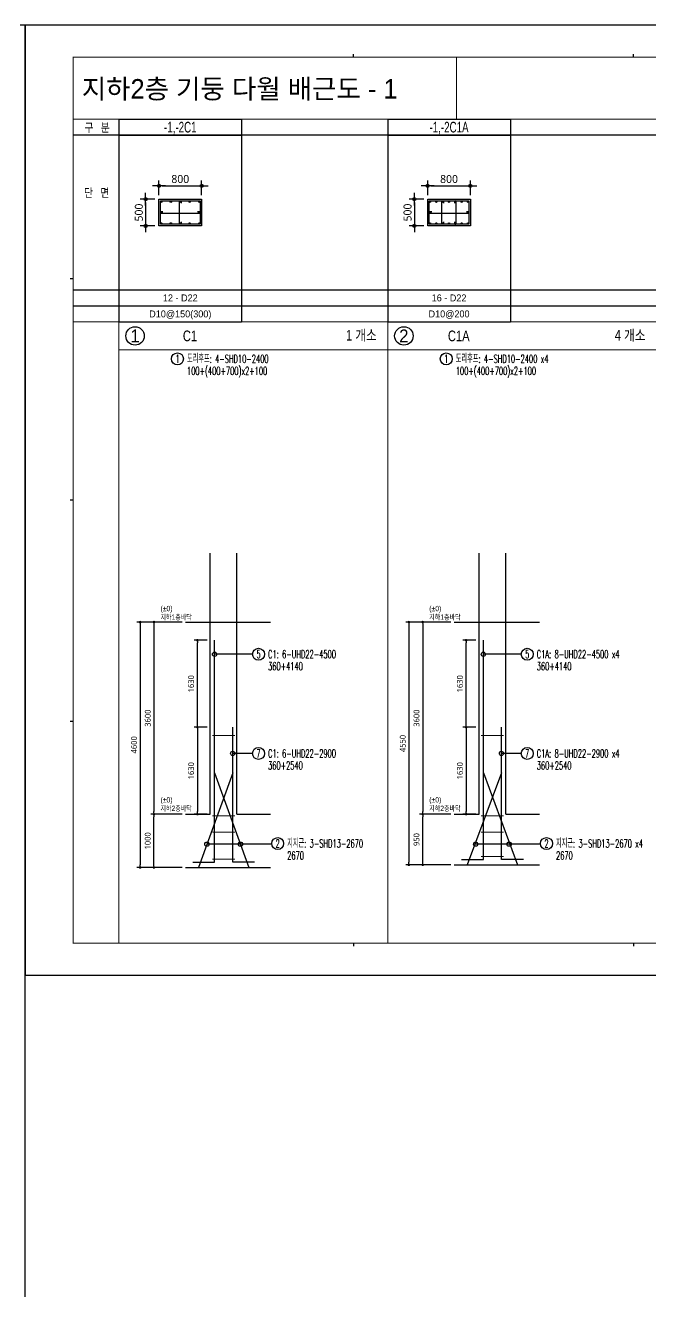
# Model space of a CAD drawing. Header units: millimetres. Extents: x 321717 to 696608, y -514806 to -16026.
# Drawn here: x 471464 to 483185, y -432936 to -409205 of the extents above; entities that cross this region are included whole.
import ezdxf
from ezdxf.enums import TextEntityAlignment as Align

# ---------------------------------------------------------------- set-up
doc = ezdxf.new("R2010")
doc.units = ezdxf.units.MM
doc.header["$LTSCALE"] = 65
doc.layers.get('Defpoints').update_dxf_attribs({"color": 145})
for name, color, linetype in [('254', 254, 'Continuous'), ('AMAC-NO', 5, 'Continuous'), ('BAR', 2, 'Continuous'), ('BAR1', 2, 'Continuous'), ('DIM', 7, 'Continuous'), ('LEAD7', 7, 'Continuous'), ('LEAD8', 8, 'Continuous'), ('LINE', 7, 'Continuous'), ('XDIM', 7, 'Continuous'), ('XSTRUCT', 2, 'Continuous'), ('XTAG', 7, 'Continuous'), ('기둥', 4, 'Continuous')]:
    doc.layers.add(name, color=color, linetype=linetype)
for name, color, linetype, lineweight in [('Main Bar', 7, 'Continuous', 0), ('TEXT', 3, 'Continuous', 9), ('XTITLE', 22, 'Continuous', 0)]:
    doc.layers.add(name, color=color, linetype=linetype, lineweight=lineweight)
doc.styles.add('ROMANS', font='malgun_0.ttf')
doc.styles.add('XRebar', font='Romans.shx', dxfattribs={"bigfont": 'whgtxt.shx'})
doc.styles.add('돋음', font='Dotum.ttf')
doc.styles.add('맑은고딕', font='malgun_0.ttf')
doc.dimstyles.new('60(SUB-1.8)', dxfattribs={"dimscale": 60, "dimtxt": 1.8, "dimasz": 0.8, "dimexe": 1, "dimexo": 1, "dimgap": 1, "dimtad": 1, "dimdec": 0, "dimzin": 0, "dimdsep": 46, "dimtxsty": 'ROMANS', "dimblk": 'DOT', "dimcen": 1, "dimdle": 2, "dimclrd": 6, "dimclre": 6, "dimclrt": 7, "dimazin": 0, "dimtfac": 1, "dimtdec": 0, "dimtix": 1, "dimtmove": 2, "dimatfit": 3, "dimldrblk": 'DIMDOT', "dimfxl": 1, "dimtolj": 1, "dimtzin": 0, "dimarcsym": 0})
doc.dimstyles.new('DIM_30', dxfattribs={"dimscale": 30, "dimtxt": 3, "dimasz": 1.2, "dimexe": 2, "dimexo": 1.5, "dimgap": 1, "dimtad": 1, "dimdec": 0, "dimdsep": 46, "dimtxsty": '맑은고딕', "dimblk1": 'DIMDOT', "dimblk2": 'DIMDOT', "dimsah": 1, "dimcen": 1, "dimdle": 2, "dimclrd": 7, "dimclre": 7, "dimclrt": 3, "dimadec": 0, "dimazin": 0, "dimtfac": 1, "dimtdec": 0, "dimtix": 1, "dimtmove": 2, "dimatfit": 3, "dimldrblk": 'DIMDOT', "dimfxl": 1, "dimtolj": 1, "dimarcsym": 0})

# ---------------------------------------------------------------- blocks, each defined once
blk = doc.blocks.new('dhs_sheet2e')
at = {"color": 7}
for p, q in [((20500.6, 57331.7), (20500.6, 57531.5)), ((38004.8, 57331.7), (38004.8, 57531.5)), ((2996.4, 43498.2), (2796.7, 43498.2)), ((2996.4, 29664.7), (2796.7, 29664.7)), ((2996.4, 15831.2), (2796.7, 15831.2)), ((20500.6, 1997.6), (20500.6, 1797.9)), ((38004.8, 1997.6), (38004.8, 1797.9))]:
    blk.add_line(p, q, dxfattribs=at)
blk.add_lwpolyline([(84000, 0), (84000, 59329.4), (0, 59329.4), (0, 0)], close=True, dxfattribs=at)
at = {"color": 30, "const_width": 64.9}
blk.add_lwpolyline([(81003.6, 57331.7), (2996.4, 57331.7), (2996.4, 1997.6), (81003.6, 1997.6)], close=True, dxfattribs=at)
blk = doc.blocks.new('zdfgarse')
at = {"color": 255, "xscale": 0.25, "yscale": 0.25, "zscale": 0.25}
blk.add_blockref('dhs_sheet2e', (0, 0), dxfattribs=at)
blk = doc.blocks.new('_Dot')
at = {"color": 0, "linetype": 'ByBlock', "lineweight": -2}
blk.add_line((-0.5, 0), (-1, 0), dxfattribs=at)
at = {"color": 0, "linetype": 'ByBlock', "const_width": 0.5}
blk.add_lwpolyline([(-0.25, 0, 1), (0.25, 0, 1)], format="xyb", close=True, dxfattribs=at)
blk = doc.blocks.new('*D244')
at = {"layer": 'Defpoints', "color": 0, "linetype": 'Continuous', "transparency": 16777216}
for p in [(474464, -420388), (473616, -424988), (474464, -424988)]:
    blk.add_point(p, dxfattribs=at).dxf.unprotected_set("ltscale", 0)
at = {"layer": 'XDIM', "color": 6, "linetype": 'Continuous', "lineweight": -2, "transparency": 16777216}
for p, q in [((474404, -420388), (473556, -420388)), ((473616, -420436), (473616, -424940)), ((474404, -424988), (473556, -424988))]:
    blk.add_line(p, q, dxfattribs=at).dxf.unprotected_set("ltscale", 0)
at = {"layer": 'XDIM', "color": 6, "linetype": 'Continuous', "lineweight": -2, "transparency": 16777216, "xscale": 48, "yscale": 48, "zscale": 48}
for p, rotation in [((473616, -420388), 90), ((473616, -424988), 270)]:
    blk.add_blockref('_Dot', p, dxfattribs=dict(at, rotation=rotation)).dxf.unprotected_set("ltscale", 0)
at = {"layer": 'XDIM', "color": 7, "linetype": 'Continuous', "transparency": 16777216, "insert": (473500, -422688), "char_height": 108, "attachment_point": 5, "rotation": 90, "style": 'ROMANS'}
blk.add_mtext('\\A1;4600', dxfattribs=at).dxf.unprotected_set("ltscale", 0)
blk = doc.blocks.new('DIMDOT')
at = {"layer": 'DIM', "linetype": 'Continuous'}
blk.add_line((-2, 0), (2, 0), dxfattribs=at)
for radius in [0.5, 0.25]:
    blk.add_circle((0, 0), radius, dxfattribs=at)
blk = doc.blocks.new('*D245')
at = {"layer": 'Defpoints', "color": 0, "linetype": 'Continuous', "transparency": 16777216}
for p in [(474464, -420388), (473875, -423988), (474464, -423988)]:
    blk.add_point(p, dxfattribs=at).dxf.unprotected_set("ltscale", 0)
at = {"layer": 'XDIM', "color": 6, "linetype": 'Continuous', "lineweight": -2, "transparency": 16777216}
for p, q in [((474404, -420388), (473815, -420388)), ((473875, -420436), (473875, -423940)), ((474404, -423988), (473815, -423988))]:
    blk.add_line(p, q, dxfattribs=at).dxf.unprotected_set("ltscale", 0)
at = {"layer": 'XDIM', "color": 6, "linetype": 'Continuous', "lineweight": -2, "transparency": 16777216, "xscale": 48, "yscale": 48, "zscale": 48}
for p, rotation in [((473875, -420388), 90), ((473875, -423988), 270)]:
    blk.add_blockref('_Dot', p, dxfattribs=dict(at, rotation=rotation)).dxf.unprotected_set("ltscale", 0)
at = {"layer": 'XDIM', "color": 7, "linetype": 'Continuous', "transparency": 16777216, "insert": (473759, -422188), "char_height": 108, "attachment_point": 5, "rotation": 90, "style": 'ROMANS'}
blk.add_mtext('\\A1;3600', dxfattribs=at).dxf.unprotected_set("ltscale", 0)
blk = doc.blocks.new('*D246')
at = {"layer": 'Defpoints', "color": 0, "linetype": 'Continuous', "transparency": 16777216}
for p in [(473875, -423988), (474464, -423988), (474464, -424988)]:
    blk.add_point(p, dxfattribs=at).dxf.unprotected_set("ltscale", 0)
at = {"layer": 'XDIM', "color": 6, "linetype": 'Continuous', "lineweight": -2, "transparency": 16777216}
for p, q in [((474404, -423988), (473815, -423988)), ((473875, -424940), (473875, -424036)), ((474404, -424988), (473815, -424988))]:
    blk.add_line(p, q, dxfattribs=at).dxf.unprotected_set("ltscale", 0)
at = {"layer": 'XDIM', "color": 6, "linetype": 'Continuous', "lineweight": -2, "transparency": 16777216, "xscale": 48, "yscale": 48, "zscale": 48}
for p, rotation in [((473875, -423988), 90), ((473875, -424988), 270)]:
    blk.add_blockref('_Dot', p, dxfattribs=dict(at, rotation=rotation)).dxf.unprotected_set("ltscale", 0)
at = {"layer": 'XDIM', "color": 7, "linetype": 'Continuous', "transparency": 16777216, "insert": (473758, -424488), "char_height": 108, "attachment_point": 5, "rotation": 90, "style": 'ROMANS'}
blk.add_mtext('\\A1;1000', dxfattribs=at).dxf.unprotected_set("ltscale", 0)
blk = doc.blocks.new('*D247')
at = {"layer": 'Defpoints', "color": 0, "linetype": 'Continuous', "transparency": 16777216}
for p in [(474931, -422358), (474688, -423988), (474931, -423988)]:
    blk.add_point(p, dxfattribs=at).dxf.unprotected_set("ltscale", 0)
at = {"layer": 'XDIM', "color": 6, "linetype": 'Continuous', "lineweight": -2, "transparency": 16777216}
for p, q in [((474871, -422358), (474628, -422358)), ((474688, -422406), (474688, -423940)), ((474871, -423988), (474628, -423988))]:
    blk.add_line(p, q, dxfattribs=at).dxf.unprotected_set("ltscale", 0)
at = {"layer": 'XDIM', "color": 6, "linetype": 'Continuous', "lineweight": -2, "transparency": 16777216, "xscale": 48, "yscale": 48, "zscale": 48}
for p, rotation in [((474688, -422358), 90), ((474688, -423988), 270)]:
    blk.add_blockref('_Dot', p, dxfattribs=dict(at, rotation=rotation)).dxf.unprotected_set("ltscale", 0)
at = {"layer": 'XDIM', "color": 7, "linetype": 'Continuous', "transparency": 16777216, "insert": (474571, -423173), "char_height": 108, "attachment_point": 5, "rotation": 90, "style": 'ROMANS'}
blk.add_mtext('\\A1;1630', dxfattribs=at).dxf.unprotected_set("ltscale", 0)
blk = doc.blocks.new('*D248')
at = {"layer": 'Defpoints', "color": 0, "linetype": 'Continuous', "transparency": 16777216}
for p in [(474688, -420728), (474931, -420728), (474931, -422358)]:
    blk.add_point(p, dxfattribs=at).dxf.unprotected_set("ltscale", 0)
at = {"layer": 'XDIM', "color": 6, "linetype": 'Continuous', "lineweight": -2, "transparency": 16777216}
for p, q in [((474871, -420728), (474628, -420728)), ((474688, -422310), (474688, -420776)), ((474871, -422358), (474628, -422358))]:
    blk.add_line(p, q, dxfattribs=at).dxf.unprotected_set("ltscale", 0)
at = {"layer": 'XDIM', "color": 6, "linetype": 'Continuous', "lineweight": -2, "transparency": 16777216, "xscale": 48, "yscale": 48, "zscale": 48}
for p, rotation in [((474688, -420728), 90), ((474688, -422358), 270)]:
    blk.add_blockref('_Dot', p, dxfattribs=dict(at, rotation=rotation)).dxf.unprotected_set("ltscale", 0)
at = {"layer": 'XDIM', "color": 7, "linetype": 'Continuous', "transparency": 16777216, "insert": (474571, -421543), "char_height": 108, "attachment_point": 5, "rotation": 90, "style": 'ROMANS'}
blk.add_mtext('\\A1;1630', dxfattribs=at).dxf.unprotected_set("ltscale", 0)
blk = doc.blocks.new('A$C74EF247C')
at = {"layer": 'LINE', "color": 7, "linetype": 'Continuous'}
for p, q in [((0, 0), (0, -3800)), ((0, 0), (2300, 0)), ((2300, 0), (2300, -3800)), ((0, -300), (2300, -300)), ((0, -3800), (2300, -3800))]:
    blk.add_line(p, q, dxfattribs=at)
at = {"layer": 'LINE', "color": 4, "linetype": 'Continuous'}
for p, q in [((0, -3200), (2300, -3200)), ((0, -3500), (2300, -3500))]:
    blk.add_line(p, q, dxfattribs=at)
blk = doc.blocks.new('*D122')
at = {"layer": 'Defpoints', "color": 0, "transparency": 16777216}
for p in [(532530, -127319), (532280, -127819), (532530, -127819)]:
    blk.add_point(p, dxfattribs=at)
at = {"layer": 'DIM', "color": 7, "lineweight": -2, "transparency": 16777216}
for p, q in [((532455, -127319), (532180, -127319)), ((532280, -127379), (532280, -127759)), ((532455, -127819), (532180, -127819))]:
    blk.add_line(p, q, dxfattribs=at)
at = {"layer": 'DIM', "color": 7, "lineweight": -2, "transparency": 16777216, "xscale": 60, "yscale": 60, "zscale": 60}
for p, rotation in [((532280, -127319), 90), ((532280, -127819), 270)]:
    blk.add_blockref('DIMDOT', p, dxfattribs=dict(at, rotation=rotation))
at = {"layer": 'DIM', "color": 3, "transparency": 16777216, "insert": (532153, -127569), "char_height": 150, "attachment_point": 5, "rotation": 90, "style": '맑은고딕'}
blk.add_mtext('\\A1;500', dxfattribs=at)
blk = doc.blocks.new('*D123')
at = {"layer": 'Defpoints', "color": 0, "transparency": 16777216}
for p in [(533330, -127069), (532530, -127319), (533330, -127319)]:
    blk.add_point(p, dxfattribs=at)
at = {"layer": 'DIM', "color": 7, "lineweight": -2, "transparency": 16777216}
for p, q in [((532530, -127244), (532530, -126969)), ((532590, -127069), (533270, -127069)), ((533330, -127244), (533330, -126969))]:
    blk.add_line(p, q, dxfattribs=at)
at = {"layer": 'DIM', "color": 7, "lineweight": -2, "transparency": 16777216, "xscale": 60, "yscale": 60, "zscale": 60, "rotation": 180}
blk.add_blockref('DIMDOT', (532530, -127069), dxfattribs=at)
at = {"layer": 'DIM', "color": 7, "lineweight": -2, "transparency": 16777216, "xscale": 60, "yscale": 60, "zscale": 60}
blk.add_blockref('DIMDOT', (533330, -127069), dxfattribs=at)
at = {"layer": 'DIM', "color": 3, "transparency": 16777216, "insert": (532930, -126942), "char_height": 150, "attachment_point": 5, "style": '맑은고딕'}
blk.add_mtext('\\A1;800', dxfattribs=at)
blk = doc.blocks.new('ST')
at = {"layer": 'BAR'}
blk.add_circle((0, 0), 14.5, dxfattribs=at)
blk = doc.blocks.new('A$C08B0344F')
at = {"layer": 'BAR'}
blk.add_hatch(color=256, dxfattribs=at).paths.add_polyline_path([(14.5, 0, 1), (-14.5, 0, 1)])
at = {"layer": 'BAR', "rotation": 270}
blk.add_blockref('ST', (0, 0), dxfattribs=at)
blk = doc.blocks.new('*D134')
at = {"layer": 'Defpoints', "color": 0, "transparency": 16777216}
for p in [(534830, -121191), (534580, -121691), (534830, -121691)]:
    blk.add_point(p, dxfattribs=at)
at = {"layer": 'DIM', "color": 7, "lineweight": -2, "transparency": 16777216}
for p, q in [((534755, -121191), (534480, -121191)), ((534580, -121251), (534580, -121631)), ((534755, -121691), (534480, -121691))]:
    blk.add_line(p, q, dxfattribs=at)
at = {"layer": 'DIM', "color": 7, "lineweight": -2, "transparency": 16777216, "xscale": 60, "yscale": 60, "zscale": 60}
for p, rotation in [((534580, -121191), 90), ((534580, -121691), 270)]:
    blk.add_blockref('DIMDOT', p, dxfattribs=dict(at, rotation=rotation))
at = {"layer": 'DIM', "color": 3, "transparency": 16777216, "insert": (534453, -121441), "char_height": 150, "attachment_point": 5, "rotation": 90, "style": '맑은고딕'}
blk.add_mtext('\\A1;500', dxfattribs=at)
blk = doc.blocks.new('*D135')
at = {"layer": 'Defpoints', "color": 0, "transparency": 16777216}
for p in [(535630, -120941), (534830, -121191), (535630, -121191)]:
    blk.add_point(p, dxfattribs=at)
at = {"layer": 'DIM', "color": 7, "lineweight": -2, "transparency": 16777216}
for p, q in [((534830, -121116), (534830, -120841)), ((534890, -120941), (535570, -120941)), ((535630, -121116), (535630, -120841))]:
    blk.add_line(p, q, dxfattribs=at)
at = {"layer": 'DIM', "color": 7, "lineweight": -2, "transparency": 16777216, "xscale": 60, "yscale": 60, "zscale": 60, "rotation": 180}
blk.add_blockref('DIMDOT', (534830, -120941), dxfattribs=at)
at = {"layer": 'DIM', "color": 7, "lineweight": -2, "transparency": 16777216, "xscale": 60, "yscale": 60, "zscale": 60}
blk.add_blockref('DIMDOT', (535630, -120941), dxfattribs=at)
at = {"layer": 'DIM', "color": 3, "transparency": 16777216, "insert": (535230, -120814), "char_height": 150, "attachment_point": 5, "style": '맑은고딕'}
blk.add_mtext('\\A1;800', dxfattribs=at)
blk = doc.blocks.new('*D249')
at = {"layer": 'Defpoints', "color": 0, "linetype": 'Continuous', "transparency": 16777216}
for p in [(479501, -420388), (478653, -424938), (479501, -424938)]:
    blk.add_point(p, dxfattribs=at).dxf.unprotected_set("ltscale", 0)
at = {"layer": 'XDIM', "color": 6, "linetype": 'Continuous', "lineweight": -2, "transparency": 16777216}
for p, q in [((479441, -420388), (478593, -420388)), ((478653, -420436), (478653, -424890)), ((479441, -424938), (478593, -424938))]:
    blk.add_line(p, q, dxfattribs=at).dxf.unprotected_set("ltscale", 0)
at = {"layer": 'XDIM', "color": 6, "linetype": 'Continuous', "lineweight": -2, "transparency": 16777216, "xscale": 48, "yscale": 48, "zscale": 48}
for p, rotation in [((478653, -420388), 90), ((478653, -424938), 270)]:
    blk.add_blockref('_Dot', p, dxfattribs=dict(at, rotation=rotation)).dxf.unprotected_set("ltscale", 0)
at = {"layer": 'XDIM', "color": 7, "linetype": 'Continuous', "transparency": 16777216, "insert": (478538, -422663), "char_height": 108, "attachment_point": 5, "rotation": 90, "style": 'ROMANS'}
blk.add_mtext('\\A1;4550', dxfattribs=at).dxf.unprotected_set("ltscale", 0)
blk = doc.blocks.new('*D250')
at = {"layer": 'Defpoints', "color": 0, "linetype": 'Continuous', "transparency": 16777216}
for p in [(479501, -420388), (478912, -423988), (479501, -423988)]:
    blk.add_point(p, dxfattribs=at).dxf.unprotected_set("ltscale", 0)
at = {"layer": 'XDIM', "color": 6, "linetype": 'Continuous', "lineweight": -2, "transparency": 16777216}
for p, q in [((479441, -420388), (478852, -420388)), ((478912, -420436), (478912, -423940)), ((479441, -423988), (478852, -423988))]:
    blk.add_line(p, q, dxfattribs=at).dxf.unprotected_set("ltscale", 0)
at = {"layer": 'XDIM', "color": 6, "linetype": 'Continuous', "lineweight": -2, "transparency": 16777216, "xscale": 48, "yscale": 48, "zscale": 48}
for p, rotation in [((478912, -420388), 90), ((478912, -423988), 270)]:
    blk.add_blockref('_Dot', p, dxfattribs=dict(at, rotation=rotation)).dxf.unprotected_set("ltscale", 0)
at = {"layer": 'XDIM', "color": 7, "linetype": 'Continuous', "transparency": 16777216, "insert": (478796, -422188), "char_height": 108, "attachment_point": 5, "rotation": 90, "style": 'ROMANS'}
blk.add_mtext('\\A1;3600', dxfattribs=at).dxf.unprotected_set("ltscale", 0)
blk = doc.blocks.new('*D251')
at = {"layer": 'Defpoints', "color": 0, "linetype": 'Continuous', "transparency": 16777216}
for p in [(478912, -423988), (479501, -423988), (479501, -424938)]:
    blk.add_point(p, dxfattribs=at).dxf.unprotected_set("ltscale", 0)
at = {"layer": 'XDIM', "color": 6, "linetype": 'Continuous', "lineweight": -2, "transparency": 16777216}
for p, q in [((479441, -423988), (478852, -423988)), ((478912, -424890), (478912, -424036)), ((479441, -424938), (478852, -424938))]:
    blk.add_line(p, q, dxfattribs=at).dxf.unprotected_set("ltscale", 0)
at = {"layer": 'XDIM', "color": 6, "linetype": 'Continuous', "lineweight": -2, "transparency": 16777216, "xscale": 48, "yscale": 48, "zscale": 48}
for p, rotation in [((478912, -423988), 90), ((478912, -424938), 270)]:
    blk.add_blockref('_Dot', p, dxfattribs=dict(at, rotation=rotation)).dxf.unprotected_set("ltscale", 0)
at = {"layer": 'XDIM', "color": 7, "linetype": 'Continuous', "transparency": 16777216, "insert": (478796, -424463), "char_height": 108, "attachment_point": 5, "rotation": 90, "style": 'ROMANS'}
blk.add_mtext('\\A1;950', dxfattribs=at).dxf.unprotected_set("ltscale", 0)
blk = doc.blocks.new('*D252')
at = {"layer": 'Defpoints', "color": 0, "linetype": 'Continuous', "transparency": 16777216}
for p in [(479968, -422358), (479725, -423988), (479968, -423988)]:
    blk.add_point(p, dxfattribs=at).dxf.unprotected_set("ltscale", 0)
at = {"layer": 'XDIM', "color": 6, "linetype": 'Continuous', "lineweight": -2, "transparency": 16777216}
for p, q in [((479908, -422358), (479665, -422358)), ((479725, -422406), (479725, -423940)), ((479908, -423988), (479665, -423988))]:
    blk.add_line(p, q, dxfattribs=at).dxf.unprotected_set("ltscale", 0)
at = {"layer": 'XDIM', "color": 6, "linetype": 'Continuous', "lineweight": -2, "transparency": 16777216, "xscale": 48, "yscale": 48, "zscale": 48}
for p, rotation in [((479725, -422358), 90), ((479725, -423988), 270)]:
    blk.add_blockref('_Dot', p, dxfattribs=dict(at, rotation=rotation)).dxf.unprotected_set("ltscale", 0)
at = {"layer": 'XDIM', "color": 7, "linetype": 'Continuous', "transparency": 16777216, "insert": (479609, -423173), "char_height": 108, "attachment_point": 5, "rotation": 90, "style": 'ROMANS'}
blk.add_mtext('\\A1;1630', dxfattribs=at).dxf.unprotected_set("ltscale", 0)
blk = doc.blocks.new('*D253')
at = {"layer": 'Defpoints', "color": 0, "linetype": 'Continuous', "transparency": 16777216}
for p in [(479725, -420728), (479968, -420728), (479968, -422358)]:
    blk.add_point(p, dxfattribs=at).dxf.unprotected_set("ltscale", 0)
at = {"layer": 'XDIM', "color": 6, "linetype": 'Continuous', "lineweight": -2, "transparency": 16777216}
for p, q in [((479908, -420728), (479665, -420728)), ((479725, -422310), (479725, -420776)), ((479908, -422358), (479665, -422358))]:
    blk.add_line(p, q, dxfattribs=at).dxf.unprotected_set("ltscale", 0)
at = {"layer": 'XDIM', "color": 6, "linetype": 'Continuous', "lineweight": -2, "transparency": 16777216, "xscale": 48, "yscale": 48, "zscale": 48}
for p, rotation in [((479725, -420728), 90), ((479725, -422358), 270)]:
    blk.add_blockref('_Dot', p, dxfattribs=dict(at, rotation=rotation)).dxf.unprotected_set("ltscale", 0)
at = {"layer": 'XDIM', "color": 7, "linetype": 'Continuous', "transparency": 16777216, "insert": (479609, -421543), "char_height": 108, "attachment_point": 5, "rotation": 90, "style": 'ROMANS'}
blk.add_mtext('\\A1;1630', dxfattribs=at).dxf.unprotected_set("ltscale", 0)
blk = doc.blocks.new('*U274', base_point=(475722, -420991))
at = {"layer": 'XTAG', "color": 0, "linetype": 'Continuous', "ltscale": 1.06101e-314}
blk.add_circle((475835, -420991), 112, dxfattribs=at)
at = {"layer": 'XTAG', "color": 0, "linetype": 'Continuous', "ltscale": 1.06101e-314, "style": 'XRebar', "width": 0.5}
blk.add_text('5', height=150, dxfattribs=at).set_placement((475835, -420991), align=Align.MIDDLE_CENTER)
at = {"layer": 'XTAG', "color": 0, "linetype": 'Continuous', "ltscale": 1.06101e-314, "style": 'XRebar', "width": 0.55}
for s, p in [('C1: 6-UHD22-4500', (476013, -420991)), ('360+4140', (476013, -421216))]:
    blk.add_text(s, height=150, dxfattribs=at).set_placement(p, align=Align.MIDDLE_LEFT)
blk = doc.blocks.new('*U275', base_point=(480760, -420991))
at = {"layer": 'XTAG', "color": 0, "linetype": 'Continuous', "ltscale": 1.06101e-314}
blk.add_circle((480872, -420991), 112, dxfattribs=at)
at = {"layer": 'XTAG', "color": 0, "linetype": 'Continuous', "ltscale": 1.06101e-314, "style": 'XRebar', "width": 0.5}
blk.add_text('5', height=150, dxfattribs=at).set_placement((480872, -420991), align=Align.MIDDLE_CENTER)
at = {"layer": 'XTAG', "color": 0, "linetype": 'Continuous', "ltscale": 1.06101e-314, "style": 'XRebar', "width": 0.55}
for s, p in [('C1A: 8-UHD22-4500 x4', (481050, -420991)), ('360+4140', (481050, -421216))]:
    blk.add_text(s, height=150, dxfattribs=at).set_placement(p, align=Align.MIDDLE_LEFT)
blk = doc.blocks.new('*U276', base_point=(475722, -422850))
at = {"layer": 'XTAG', "color": 0, "linetype": 'Continuous', "ltscale": 1.06101e-314}
blk.add_circle((475835, -422850), 112, dxfattribs=at)
at = {"layer": 'XTAG', "color": 0, "linetype": 'Continuous', "ltscale": 1.06101e-314, "style": 'XRebar', "width": 0.5}
blk.add_text('7', height=150, dxfattribs=at).set_placement((475835, -422850), align=Align.MIDDLE_CENTER)
at = {"layer": 'XTAG', "color": 0, "linetype": 'Continuous', "ltscale": 1.06101e-314, "style": 'XRebar', "width": 0.55}
for s, p in [('C1: 6-UHD22-2900', (476013, -422850)), ('360+2540', (476013, -423075))]:
    blk.add_text(s, height=150, dxfattribs=at).set_placement(p, align=Align.MIDDLE_LEFT)
blk = doc.blocks.new('*U277', base_point=(480760, -422850))
at = {"layer": 'XTAG', "color": 0, "linetype": 'Continuous', "ltscale": 1.06101e-314}
blk.add_circle((480872, -422850), 112, dxfattribs=at)
at = {"layer": 'XTAG', "color": 0, "linetype": 'Continuous', "ltscale": 1.06101e-314, "style": 'XRebar', "width": 0.5}
blk.add_text('7', height=150, dxfattribs=at).set_placement((480872, -422850), align=Align.MIDDLE_CENTER)
at = {"layer": 'XTAG', "color": 0, "linetype": 'Continuous', "ltscale": 1.06101e-314, "style": 'XRebar', "width": 0.55}
for s, p in [('C1A: 8-UHD22-2900 x4', (481050, -422850)), ('360+2540', (481050, -423075))]:
    blk.add_text(s, height=150, dxfattribs=at).set_placement(p, align=Align.MIDDLE_LEFT)
blk = doc.blocks.new('*U278', base_point=(474204, -415455))
at = {"layer": 'XTAG', "color": 0, "linetype": 'Continuous', "ltscale": 1.06101e-314}
blk.add_circle((474316, -415455), 112, dxfattribs=at)
at = {"layer": 'XTAG', "color": 0, "linetype": 'Continuous', "ltscale": 1.06101e-314, "style": 'XRebar', "width": 0.5}
blk.add_text('1', height=150, dxfattribs=at).set_placement((474316, -415455), align=Align.MIDDLE_CENTER)
at = {"layer": 'XTAG', "color": 0, "linetype": 'Continuous', "ltscale": 1.06101e-314, "style": 'XRebar', "width": 0.55}
for s, p in [('도리후프: 4-SHD10-2400', (474494, -415455)), ('100+(400+700)x2+100', (474494, -415680))]:
    blk.add_text(s, height=150, dxfattribs=at).set_placement(p, align=Align.MIDDLE_LEFT)
blk = doc.blocks.new('*U279', base_point=(479241, -415455))
at = {"layer": 'XTAG', "color": 0, "linetype": 'Continuous', "ltscale": 1.06101e-314}
blk.add_circle((479353, -415455), 112, dxfattribs=at)
at = {"layer": 'XTAG', "color": 0, "linetype": 'Continuous', "ltscale": 1.06101e-314, "style": 'XRebar', "width": 0.5}
blk.add_text('1', height=150, dxfattribs=at).set_placement((479353, -415455), align=Align.MIDDLE_CENTER)
at = {"layer": 'XTAG', "color": 0, "linetype": 'Continuous', "ltscale": 1.06101e-314, "style": 'XRebar', "width": 0.55}
for s, p in [('도리후프: 4-SHD10-2400 x4', (479532, -415455)), ('100+(400+700)x2+100', (479532, -415680))]:
    blk.add_text(s, height=150, dxfattribs=at).set_placement(p, align=Align.MIDDLE_LEFT)
blk = doc.blocks.new('*U284', base_point=(476082, -424538))
at = {"layer": 'XTAG', "color": 0, "linetype": 'Continuous', "ltscale": 1.06101e-314}
blk.add_circle((476194, -424538), 112, dxfattribs=at)
at = {"layer": 'XTAG', "color": 0, "linetype": 'Continuous', "ltscale": 1.06101e-314, "style": 'XRebar', "width": 0.5}
blk.add_text('2', height=150, dxfattribs=at).set_placement((476194, -424538), align=Align.MIDDLE_CENTER)
at = {"layer": 'XTAG', "color": 0, "linetype": 'Continuous', "ltscale": 1.06101e-314, "style": 'XRebar', "width": 0.55}
for s, p in [('지지근: 3-SHD13-2670', (476372, -424538)), ('2670', (476372, -424763))]:
    blk.add_text(s, height=150, dxfattribs=at).set_placement(p, align=Align.MIDDLE_LEFT)
blk = doc.blocks.new('*U285', base_point=(481119, -424538))
at = {"layer": 'XTAG', "color": 0, "linetype": 'Continuous', "ltscale": 1.06101e-314}
blk.add_circle((481232, -424538), 112, dxfattribs=at)
at = {"layer": 'XTAG', "color": 0, "linetype": 'Continuous', "ltscale": 1.06101e-314, "style": 'XRebar', "width": 0.5}
blk.add_text('2', height=150, dxfattribs=at).set_placement((481232, -424538), align=Align.MIDDLE_CENTER)
at = {"layer": 'XTAG', "color": 0, "linetype": 'Continuous', "ltscale": 1.06101e-314, "style": 'XRebar', "width": 0.55}
for s, p in [('지지근: 3-SHD13-2670 x4', (481410, -424538)), ('2670', (481410, -424763))]:
    blk.add_text(s, height=150, dxfattribs=at).set_placement(p, align=Align.MIDDLE_LEFT)
blk = doc.blocks.new('2C1')
at = {"layer": 'BAR1'}
blk.add_lwpolyline([(780, 1830), (780, 2270), (1520, 2270), (1520, 1830)], close=True, dxfattribs=at)
for points in [[(1164.5, 1874.5), (1164.5, 1844.5, -1), (1135.5, 1844.5), (1135.5, 2255.5, -1), (1164.5, 2255.5), (1164.5, 2225.5)], [(824.5, 2064.5), (794.5, 2064.5, 1), (794.5, 2035.5), (1505.5, 2035.5, 1), (1505.5, 2064.5), (1475.5, 2064.5)]]:
    blk.add_lwpolyline(points, format="xyb", dxfattribs=at)
at = {"layer": '기둥'}
blk.add_lwpolyline([(750, 1800), (750, 2300), (1550, 2300), (1550, 1800)], close=True, dxfattribs=at)
at = {"layer": 'BAR', "rotation": 90.00000000000031}
for p in [(794.5, 2255.5), (972.25, 2255.5), (1150, 2255.5), (1327.75, 2255.5), (1505.5, 2255.5), (794.5, 2050), (1505.5, 2050), (794.5, 1844.5), (972.25, 1844.5), (1150, 1844.5), (1327.75, 1844.5), (1505.5, 1844.5)]:
    blk.add_blockref('A$C08B0344F', p, dxfattribs=at)
at = {"layer": 'LINE'}
blk.add_blockref('A$C74EF247C', (0, 3800), dxfattribs=at)
at = {"layer": 'TEXT', "color": 6, "style": '돋음', "width": 0.7}
blk.add_text('-1,-2C1', height=200, dxfattribs=at).set_placement((1150, 3650), align=Align.MIDDLE_CENTER)
at = {"layer": 'TEXT', "linetype": 'ByBlock', "style": '돋음'}
for s, p in [('12 - D22', (1150, 450)), ('D10@150(300)', (1150, 150))]:
    blk.add_text(s, height=130, dxfattribs=at).set_placement(p, align=Align.MIDDLE_CENTER)
at = {"layer": 'DIM'}
dim = blk.add_linear_dim(base=(1550, 2550), p1=(750, 2300), p2=(1550, 2300), dimstyle='DIM_30', override={"dimscale": 50}, dxfattribs=at)
dim.commit()
dim.dimension.update_dxf_attribs({"geometry": '*D123', "text_midpoint": (1150, 2677.5), "insert": (-531780.09, 129619.06)})
dim = blk.add_linear_dim(base=(500, 1800), p1=(750, 2300), p2=(750, 1800), angle=270, dimstyle='DIM_30', override={"dimscale": 50}, dxfattribs=at)
dim.commit()
dim.dimension.update_dxf_attribs({"geometry": '*D122', "text_midpoint": (372.5, 2050), "insert": (-531780.09, 129619.06)})
blk = doc.blocks.new('2C1A')
at = {"layer": 'BAR1'}
blk.add_lwpolyline([(780, 1830), (780, 2270), (1520, 2270), (1520, 1830)], close=True, dxfattribs=at)
for points in [[(1046, 1874.5), (1046, 1844.5, -1), (1017, 1844.5), (1017, 2255.5, -1), (1046, 2255.5), (1046, 2225.5)], [(1254, 1874.5), (1254, 1844.5, 1), (1283, 1844.5), (1283, 2255.5, 1), (1254, 2255.5), (1254, 2225.5)], [(824.5, 2064.5), (794.5, 2064.5, 1), (794.5, 2035.5), (1505.5, 2035.5, 1), (1505.5, 2064.5), (1475.5, 2064.5)]]:
    blk.add_lwpolyline(points, format="xyb", dxfattribs=at)
at = {"layer": '기둥'}
blk.add_lwpolyline([(750, 1800), (750, 2300), (1550, 2300), (1550, 1800)], close=True, dxfattribs=at)
at = {"layer": 'BAR', "rotation": 90.00000000000031}
for p in [(794.5, 2255.5), (913, 2255.5), (1031.5, 2255.5), (1150, 2255.5), (1268.5, 2255.5), (1387, 2255.5), (1505.5, 2255.5), (794.5, 2050), (1505.5, 2050), (794.5, 1844.5), (913, 1844.5), (1031.5, 1844.5), (1150, 1844.5), (1268.5, 1844.5), (1387, 1844.5), (1505.5, 1844.5)]:
    blk.add_blockref('A$C08B0344F', p, dxfattribs=at)
at = {"layer": 'LINE'}
blk.add_blockref('A$C74EF247C', (0, 3800), dxfattribs=at)
at = {"layer": 'TEXT', "color": 6, "style": '돋음', "width": 0.7}
blk.add_text('-1,-2C1A', height=200, dxfattribs=at).set_placement((1150, 3650), align=Align.MIDDLE_CENTER)
at = {"layer": 'TEXT', "linetype": 'ByBlock', "style": '돋음'}
for s, p in [('16 - D22', (1150, 450)), ('D10@200', (1150, 150))]:
    blk.add_text(s, height=130, dxfattribs=at).set_placement(p, align=Align.MIDDLE_CENTER)
at = {"layer": 'DIM'}
dim = blk.add_linear_dim(base=(1550, 2550), p1=(750, 2300), p2=(1550, 2300), dimstyle='DIM_30', override={"dimscale": 50}, dxfattribs=at)
dim.commit()
dim.dimension.update_dxf_attribs({"geometry": '*D135', "text_midpoint": (1150, 2677.5), "insert": (-534080.1, 123491.3)})
dim = blk.add_linear_dim(base=(500, 1800), p1=(750, 2300), p2=(750, 1800), angle=270, dimstyle='DIM_30', override={"dimscale": 50}, dxfattribs=at)
dim.commit()
dim.dimension.update_dxf_attribs({"geometry": '*D134', "text_midpoint": (372.5, 2050), "insert": (-534080.1, 123491.3)})

msp = doc.modelspace()

# ---------------------------------------------------------------- linework, layer by layer
at = {"layer": '254', "color": 4, "linetype": 'Continuous'}
for p, q in [((475722.2, -420990.9), (475011.1, -420990.9)), ((480759.5, -420990.9), (480048.4, -420990.9)), ((475722.2, -422850.3), (475351.1, -422850.3)), ((480759.5, -422850.3), (480388.4, -422850.3)), ((476082.5, -424549.9), (474867.1, -424549.9)), ((481119.8, -424549.9), (479904.4, -424549.9))]:
    msp.add_line(p, q, dxfattribs=at)
for centre in [(475011.1, -420990.9), (480048.4, -420990.9), (475351.1, -422850.3), (480388.4, -422850.3), (474867.1, -424549.9), (475495, -424549.9), (479904.4, -424549.9), (480532.3, -424549.9)]:
    msp.add_circle(centre, 40, dxfattribs=at)
at = {"layer": 'AMAC-NO', "color": 2}
for centre in [(473521.2, -415024.6), (478558.5, -415024.6)]:
    msp.add_circle(centre, 172.8, dxfattribs=at)
at = {"layer": 'BAR', "color": 3}
for points in [[(474601.1, -424888.1), (475011.1, -424888.1), (475011.1, -420728.1)], [(479638.4, -424838.1), (480048.4, -424838.1), (480048.4, -420728.1)], [(475761.1, -424888.1), (475351.1, -424888.1), (475351.1, -422358.1)], [(480798.4, -424838.1), (480388.4, -424838.1), (480388.4, -422358.1)]]:
    msp.add_lwpolyline(points, dxfattribs=at)
at = {"layer": 'LEAD7'}
msp.add_line((493367.5, -411265.7), (472362.5, -411265.7), dxfattribs=at)
at = {"layer": 'LEAD8'}
for p, q in [((472362.5, -414162.9), (493367.5, -414162.9)), ((472362.5, -414462.9), (493367.5, -414462.9))]:
    msp.add_line(p, q, dxfattribs=at)
at = {"layer": 'Main Bar', "color": 30, "linetype": 'Continuous'}
for p, q in [((474971.1, -422510.8), (475391.1, -422510.8)), ((480008.4, -422510.8), (480428.4, -422510.8)), ((474971.1, -424018.3), (475391.1, -424018.3)), ((480008.4, -424018.3), (480428.4, -424018.3)), ((474971.1, -424323.1), (475391.1, -424323.1)), ((480008.4, -424323.1), (480428.4, -424323.1)), ((480008.4, -424781.5), (480428.4, -424781.5)), ((474971.1, -424831.5), (475391.1, -424831.5))]:
    msp.add_line(p, q, dxfattribs=at).dxf.unprotected_set("ltscale", 0)
at = {"layer": 'XSTRUCT', "color": 5, "linetype": 'Continuous'}
for p, q in [((474931.1, -423988.1), (474931.1, -419094.2)), ((475431.1, -423988.1), (475431.1, -419094.2)), ((479968.4, -423988.1), (479968.4, -419094.2)), ((480468.4, -423988.1), (480468.4, -419094.2)), ((474464, -420388.1), (476060.7, -420388.1)), ((479501.3, -420388.1), (481098, -420388.1)), ((474464, -423988.1), (474931.1, -423988.1)), ((475431.1, -423988.1), (476060.7, -423988.1)), ((479501.3, -423988.1), (479968.4, -423988.1)), ((480468.4, -423988.1), (481098, -423988.1)), ((474464, -424988.1), (476060.7, -424988.1)), ((479501.3, -424938.1), (481098, -424938.1))]:
    msp.add_line(p, q, dxfattribs=at).dxf.unprotected_set("ltscale", 0)
at = {"layer": 'XSTRUCT', "color": 1}
for points in [[(475351.1, -423215.5), (474708.2, -424988.1)], [(475011.1, -423215.5), (475654, -424988.1)], [(480388.4, -423215.5), (479745.5, -424938.1)], [(480048.4, -423215.5), (480691.3, -424938.1)]]:
    msp.add_lwpolyline(points, dxfattribs=at)
at = {"layer": 'XTITLE', "color": 3, "ltscale": 2}
for p, q in [((472362.5, -410962.9), (493367.5, -410962.9)), ((473218.3, -410962.9), (473218.3, -426404)), ((472362.5, -414762.9), (493367.5, -414762.9)), ((473218.3, -415283.2), (493367.5, -415283.2))]:
    msp.add_line(p, q, dxfattribs=at)
msp.add_lwpolyline([(472362.5, -409803.8), (479546.7, -409803.8), (479546.7, -410962.9), (472362.5, -410962.9)], close=True, dxfattribs=at)
msp.add_lwpolyline([(478255.6, -410962.9), (478255.6, -426404)], dxfattribs=at)

# ---------------------------------------------------------------- block references
for p, xscale, yscale, zscale in [((404263.6, -456668), 3.19999999823942, 3.19999999823942, 3.19999999823942), ((471463.6, -427003.3), 1.199999996698919, 1.199999996698919, 1.199999996698919)]:
    msp.add_blockref('zdfgarse', p, dxfattribs=dict(xscale=xscale, yscale=yscale, zscale=zscale))
at = {"layer": 'DIM'}
for name, p in [('2C1', (473218.3, -414762.9)), ('2C1A', (478255.6, -414762.9))]:
    msp.add_blockref(name, p, dxfattribs=at)
at = {"layer": 'XTAG', "color": 30, "linetype": 'Continuous', "ltscale": 7.5556e-312}
for name, p in [('*U278', (474203.6, -415454.9)), ('*U279', (479240.9, -415454.9))]:
    msp.add_blockref(name, p, dxfattribs=at)
at = {"layer": 'XTAG', "color": 210, "linetype": 'Continuous', "ltscale": 7.5556e-312}
for name, p in [('*U274', (475722.2, -420990.9)), ('*U275', (480759.5, -420990.9)), ('*U276', (475722.2, -422850.3)), ('*U277', (480759.5, -422850.3))]:
    msp.add_blockref(name, p, dxfattribs=at)
at = {"layer": 'XTAG', "color": 11, "linetype": 'Continuous', "ltscale": 7.5556e-312}
for name, p in [('*U284', (476081.8, -424537.8)), ('*U285', (481119.1, -424537.8))]:
    msp.add_blockref(name, p, dxfattribs=at)

# ---------------------------------------------------------------- texts
at = {"layer": 'AMAC-NO', "color": 2, "style": '돋음'}
for s, p in [('1', (473521.2, -415024.6)), ('2', (478558.5, -415024.6))]:
    msp.add_text(s, height=240, dxfattribs=at).set_placement(p, align=Align.MIDDLE_CENTER)
at = {"layer": 'AMAC-NO', "color": 2, "style": '돋음', "width": 0.8}
for s, p in [('C1', (474550.2, -415024.6)), ('1 개소', (477762.2, -415011.9)), ('C1A', (479587.5, -415024.6)), ('4 개소', (482799.5, -415011.9))]:
    msp.add_text(s, height=200, dxfattribs=at).set_placement(p, align=Align.MIDDLE_CENTER)
for s, p in [('지하1층바닥', (473997, -420345.1)), ('(%%P0)', (473997, -420184.5)), ('지하1층바닥', (479034.3, -420345.1)), ('(%%P0)', (479034.3, -420184.5)), ('지하2층바닥', (473997, -423928.9)), ('(%%P0)', (473997, -423768.3)), ('지하2층바닥', (479034.3, -423928.9)), ('(%%P0)', (479034.3, -423768.3))]:
    msp.add_text(s, height=100, dxfattribs=at).set_placement(p)
at = {"layer": 'TEXT', "color": 1, "linetype": 'Continuous', "style": '돋음', "width": 0.8}
for s, p in [('구   분', (472809.7, -411121.7)), ('단   면', (472800.9, -412342.9))]:
    msp.add_text(s, height=160, dxfattribs=at).set_placement(p, align=Align.MIDDLE_CENTER)
at = {"layer": 'XTITLE', "color": 2, "style": '돋음'}
msp.add_text('지하2층 기둥 다월 배근도 - 1', height=364.067, dxfattribs=at).set_placement((472521.9, -410394), align=Align.MIDDLE_LEFT)

# ---------------------------------------------------------------- dimensions: what is measured, and where the dimension line sits
at = {"layer": 'XDIM', "color": 4, "linetype": 'Continuous'}
for p1, p2, distance, picture, middle in [((474464, -420388.1), (474464, -424988.1), -847.9, '*D244', (473500.2, -422688.1)), ((474464, -420388.1), (474464, -423988.1), -589.4, '*D245', (473758.7, -422188.1)), ((479501.3, -420388.1), (479501.3, -424938.1), -847.9, '*D249', (478537.5, -422663.1)), ((479501.3, -420388.1), (479501.3, -423988.1), -589.4, '*D250', (478796, -422188.1)), ((474931.1, -422358.1), (474931.1, -420728.1), 243.5, '*D248', (474571.5, -421543.1)), ((479968.4, -422358.1), (479968.4, -420728.1), 243.5, '*D253', (479608.8, -421543.1)), ((474931.1, -422358.1), (474931.1, -423988.1), -243.5, '*D247', (474571.5, -423173.1)), ((479968.4, -422358.1), (479968.4, -423988.1), -243.5, '*D252', (479608.8, -423173.1)), ((474464, -424988.1), (474464, -423988.1), 589.4, '*D246', (473758.4, -424488.1)), ((479501.3, -424938.1), (479501.3, -423988.1), 589.4, '*D251', (478796, -424463.1))]:
    dim = msp.add_aligned_dim(p1=p1, p2=p2, distance=distance, dimstyle='60(SUB-1.8)', dxfattribs=at)
    dim.commit()
    dim.dimension.update_dxf_attribs({"geometry": picture, "text_midpoint": middle})
    dim.dimension.dxf.unprotected_set("ltscale", 0)

doc.saveas('drawing.dxf')
